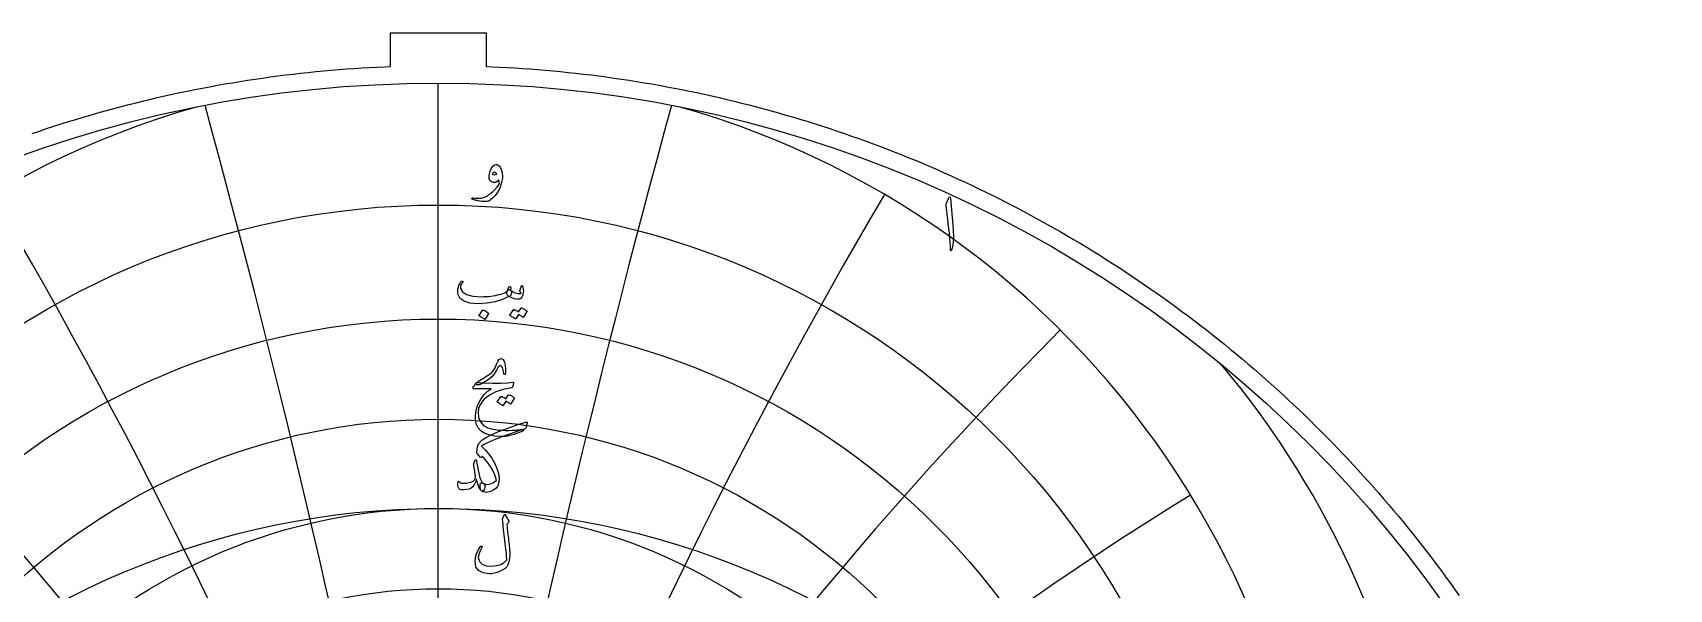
# Model space of a CAD drawing. Header units: millimetres. Extents: x -62 to 62, y -62 to 63.
# Drawn here: x -20 to 60.8, y 35.8 to 63.2 of the extents above; entities that cross this region are included whole.
import ezdxf

# ---------------------------------------------------------------- set-up
doc = ezdxf.new("R2010")
doc.units = ezdxf.units.MM
for name, color, linetype in [('CUT_OUTER', 1, 'Continuous'), ('ENGRAVE', 7, 'Continuous'), ('ENGRAVE_FINE', 8, 'Continuous'), ('TEXT', 5, 'Continuous')]:
    doc.layers.add(name, color=color, linetype=linetype)

msp = doc.modelspace()

# ---------------------------------------------------------------- linework, layer by layer
at = {"layer": 'CUT_OUTER'}
msp.add_lwpolyline([(-20.0432, 58.2612), (-19.6853, 58.3831), (-19.3267, 58.5028), (-18.9674, 58.6203), (-18.6073, 58.7356), (-18.2466, 58.8486), (-17.8852, 58.9595), (-17.5231, 59.0681), (-17.1603, 59.1745), (-16.7969, 59.2787), (-16.4328, 59.3807), (-16.0682, 59.4804), (-15.7029, 59.5778), (-15.3371, 59.6731), (-14.9706, 59.7661), (-14.6036, 59.8568), (-14.2361, 59.9453), (-13.868, 60.0315), (-13.4994, 60.1154), (-13.1303, 60.1971), (-12.7606, 60.2766), (-12.3906, 60.3537), (-12.02, 60.4286), (-11.649, 60.5012), (-11.2775, 60.5716), (-10.9057, 60.6396), (-10.5334, 60.7054), (-10.1607, 60.7689), (-9.7876, 60.8301), (-9.4142, 60.889), (-9.0404, 60.9456), (-8.6663, 61), (-8.2919, 61.052), (-7.9171, 61.1017), (-7.542, 61.1491), (-7.1667, 61.1943), (-6.7911, 61.2371), (-6.4152, 61.2776), (-6.0391, 61.3158), (-5.6627, 61.3517), (-5.2862, 61.3853), (-4.9094, 61.4166), (-4.5325, 61.4456), (-4.1554, 61.4722), (-3.7781, 61.4966), (-3.4007, 61.5186), (-3.0232, 61.5383), (-2.6455, 61.5557), (-2.3625, 61.567), (-2.3625, 63.2325), (2.3625, 63.2325), (2.3625, 61.567), (2.6455, 61.5557), (3.0232, 61.5383), (3.4007, 61.5186), (3.7781, 61.4966), (4.1554, 61.4722), (4.5325, 61.4456), (4.9094, 61.4166), (5.2862, 61.3853), (5.6627, 61.3517), (6.0391, 61.3158), (6.4152, 61.2776), (6.7911, 61.2371), (7.1667, 61.1943), (7.542, 61.1491), (7.9171, 61.1017), (8.2919, 61.052), (8.6663, 61), (9.0404, 60.9456), (9.4142, 60.889), (9.7876, 60.8301), (10.1607, 60.7689), (10.5334, 60.7054), (10.9057, 60.6396), (11.2775, 60.5716), (11.649, 60.5012), (12.02, 60.4286), (12.3906, 60.3537), (12.7606, 60.2766), (13.1303, 60.1971), (13.4994, 60.1154), (13.868, 60.0315), (14.2361, 59.9453), (14.6036, 59.8568), (14.9706, 59.7661), (15.3371, 59.6731), (15.7029, 59.5778), (16.0682, 59.4804), (16.4328, 59.3807), (16.7969, 59.2787), (17.1603, 59.1745), (17.5231, 59.0681), (17.8852, 58.9595), (18.2466, 58.8486), (18.6073, 58.7356), (18.9674, 58.6203), (19.3267, 58.5028), (19.6853, 58.3831), (20.0432, 58.2612), (20.4003, 58.1372), (20.7566, 58.0109), (21.1122, 57.8824), (21.4669, 57.7518), (21.8209, 57.619), (22.174, 57.484), (22.5263, 57.3469), (22.8778, 57.2076), (23.2284, 57.0661), (23.5781, 56.9225), (23.9269, 56.7768), (24.2748, 56.6289), (24.6218, 56.4789), (24.9679, 56.3267), (25.3131, 56.1725), (25.6573, 56.0161), (26.0005, 55.8576), (26.3427, 55.697), (26.684, 55.5344), (27.0242, 55.3696), (27.3635, 55.2027), (27.7017, 55.0338), (28.0388, 54.8628), (28.3749, 54.6897), (28.71, 54.5146), (29.0439, 54.3374), (29.3768, 54.1581), (29.7085, 53.9769), (30.0392, 53.7936), (30.3687, 53.6082), (30.6971, 53.4209), (31.0243, 53.2315), (31.3503, 53.0402), (31.6752, 52.8468), (31.9988, 52.6515), (32.3213, 52.4541), (32.6425, 52.2548), (32.9625, 52.0535), (33.2813, 51.8503), (33.5988, 51.6451), (33.9151, 51.438), (34.2301, 51.2289), (34.5438, 51.0179), (34.8562, 50.805), (35.1672, 50.5902), (35.477, 50.3734), (35.7854, 50.1548), (36.0925, 49.9343), (36.3982, 49.7119), (36.7025, 49.4876), (37.0055, 49.2615), (37.307, 49.0335), (37.6072, 48.8037), (37.906, 48.572), (38.2033, 48.3385), (38.4992, 48.1032), (38.7936, 47.866), (39.0866, 47.6271), (39.3781, 47.3864), (39.6681, 47.1439), (39.9566, 46.8996), (40.2436, 46.6535), (40.5291, 46.4057), (40.8131, 46.1562), (41.0955, 45.9049), (41.3764, 45.6519), (41.6558, 45.3971), (41.9335, 45.1407), (42.2097, 44.8825), (42.4843, 44.6227), (42.7573, 44.3612), (43.0287, 44.098), (43.2985, 43.8331), (43.5666, 43.5666), (43.8331, 43.2985), (44.098, 43.0287), (44.3612, 42.7573), (44.6227, 42.4843), (44.8825, 42.2097), (45.1407, 41.9335), (45.3971, 41.6558), (45.6519, 41.3764), (45.9049, 41.0955), (46.1562, 40.8131), (46.4057, 40.5291), (46.6535, 40.2436), (46.8996, 39.9566), (47.1439, 39.6681), (47.3864, 39.3781), (47.6271, 39.0866), (47.866, 38.7936), (48.1032, 38.4992), (48.3385, 38.2033), (48.572, 37.906), (48.8037, 37.6072), (49.0335, 37.307), (49.2615, 37.0055), (49.4876, 36.7025), (49.7119, 36.3982), (49.9343, 36.0925), (50.1548, 35.7854), (50.3734, 35.477)], dxfattribs=at)
at = {"layer": 'ENGRAVE'}
msp.add_lwpolyline([(0, -60.75), (0, 60.75)], dxfattribs=at)
for centre, radius in [((0, 0), 60.75), ((0, 15.8873), 38.8464), ((0, 14.4227), 34.6846), ((0, 13.2299), 30.935), ((0, 0), 39.7663), ((0, 12.2507), 27.5156), ((0, 11.4424), 24.3633)]:
    msp.add_circle(centre, radius, dxfattribs=at)
for centre, radius, start, end in [((0, 17.7051), 43.5296, 105.921623, 74.078377), ((-4.9355, 18.4195), 44.1021, 139.754846, 270.861531), ((4.9355, 18.4195), 44.1021, 269.138469, 40.245154)]:
    msp.add_arc(centre, radius, start, end, dxfattribs=at)
at = {"layer": 'ENGRAVE_FINE'}
for centre, radius, start, end in [((-554.4766, -89.3166), 563.0302, 6.503619, 15.341957), ((-554.4766, -89.3166), 563.0302, 6.503619, 15.341957), ((554.4766, -89.3166), 563.0302, 164.658043, 173.496381), ((554.4766, -89.3166), 563.0302, 164.658043, 173.496381), ((-268.6186, -89.3166), 285.8579, 13.064756, 30.381405), ((-268.6186, -89.3166), 285.8579, 13.064756, 30.381405), ((268.6186, -89.3166), 285.8579, 149.618595, 166.935244), ((268.6186, -89.3166), 285.8579, 149.618595, 166.935244), ((-169.3412, -89.3166), 195.5384, 19.742202, 44.842633), ((-169.3412, -89.3166), 195.5384, 19.742202, 44.842633), ((169.3412, -89.3166), 195.5384, 135.157367, 160.257798), ((169.3412, -89.3166), 195.5384, 135.157367, 160.257798), ((-116.5168, -89.3166), 152.1018, 26.597292, 58.53821), ((-116.5168, -89.3166), 152.1018, 26.597292, 58.53821), ((116.5168, -89.3166), 152.1018, 121.46179, 153.402708), ((116.5168, -89.3166), 152.1018, 121.46179, 153.402708)]:
    msp.add_arc(centre, radius, start, end, dxfattribs=at)
at = {"layer": 'TEXT'}
for points in [[(2.5616, 56.3959), (2.6272, 56.5481), (2.6981, 56.6563), (2.7745, 56.7206), (2.8562, 56.7408), (2.9074, 56.7318), (2.9568, 56.7048), (3.0044, 56.6599), (3.0502, 56.5971), (3.0722, 56.5607), (3.0916, 56.5234), (3.1082, 56.4852), (3.1221, 56.4462), (3.134, 56.406), (3.1445, 56.3644), (3.1538, 56.3215), (3.1616, 56.2773), (3.169, 56.1787), (3.1625, 56.0626), (3.1421, 55.929), (3.1077, 55.7779), (3.057, 55.6214), (2.9874, 55.4716), (2.8989, 55.3286), (2.7916, 55.1923), (2.6791, 55.0735), (2.5787, 54.9866), (2.4904, 54.9316), (2.4143, 54.9085), (2.3366, 54.9044), (2.2473, 54.9067), (2.1462, 54.9152), (2.0335, 54.93), (1.9763, 54.9393), (1.9235, 54.9493), (1.8748, 54.96), (1.8305, 54.9713), (1.7902, 54.9829), (1.7537, 54.9942), (1.721, 55.0054), (1.6922, 55.0163), (1.6751, 55.0257), (1.6634, 55.036), (1.6572, 55.0472), (1.6563, 55.0594), (1.6619, 55.0715), (1.6715, 55.0791), (1.6852, 55.0823), (1.703, 55.0809), (1.8415, 55.0675), (1.9769, 55.0666), (2.1092, 55.0782), (2.2383, 55.1025), (2.2781, 55.1148), (2.3223, 55.1339), (2.3706, 55.1597), (2.4233, 55.1923), (2.4802, 55.2316), (2.5414, 55.2776), (2.6069, 55.3304), (2.6766, 55.3899), (2.7449, 55.4514), (2.8059, 55.5103), (2.8598, 55.5664), (2.9065, 55.6198), (2.9458, 55.6708), (2.9775, 55.7195), (3.0015, 55.766), (3.0179, 55.8103), (3.0085, 55.8772), (2.9981, 55.927), (2.9869, 55.9598), (2.9748, 55.9755), (2.9018, 55.8895), (2.8194, 55.8435), (2.7276, 55.8374), (2.6263, 55.8713), (2.5428, 55.9445), (2.5041, 56.0564), (2.5104, 56.2068), (2.5616, 56.3959)], [(2.8886, 56.2629), (2.8356, 56.3272), (2.7808, 56.351), (2.7242, 56.3343), (2.6658, 56.2773), (2.7134, 56.2387), (2.7664, 56.2234), (2.8248, 56.2315), (2.8886, 56.2629)], [(25.1734, 55.048), (25.21, 55.1189), (25.2395, 55.1438), (25.2618, 55.1228), (25.2769, 55.0557), (25.365, 54.1168), (25.4175, 53.5405), (25.4292, 53.0802), (25.4002, 52.7358), (25.3305, 52.5073), (25.3178, 52.4886), (25.3066, 52.4785), (25.2968, 52.4771), (25.2884, 52.4843), (25.2817, 52.4955), (25.2769, 52.5101), (25.274, 52.5281), (25.273, 52.5494), (25.273, 52.7154), (25.2654, 52.8914), (25.25, 53.0775), (25.2271, 53.2737), (25.222, 53.325), (25.2069, 53.4634), (25.1818, 53.689), (25.1466, 54.0018), (25.0623, 54.6955), (25.0603, 54.7324), (25.0623, 54.7664), (25.068, 54.7975), (25.0776, 54.8258)], [(3.5514, 50.5468), (3.5549, 50.545), (3.5582, 50.5432), (3.5612, 50.5414), (3.564, 50.5396), (3.5668, 50.5376), (3.5698, 50.5351), (3.5731, 50.5322), (3.5766, 50.5288), (3.6055, 50.4947), (3.617, 50.4462), (3.6109, 50.3833), (3.5874, 50.3061), (3.5656, 50.2591), (3.5433, 50.2297), (3.5207, 50.2178), (3.4975, 50.2234), (3.4859, 50.2291), (3.476, 50.2315), (3.4679, 50.2309), (3.4616, 50.227), (3.167, 50.0658), (2.8149, 49.9522), (2.4053, 49.8862), (1.9383, 49.8678), (1.5606, 49.9001), (1.2754, 49.9863), (1.0828, 50.1264), (0.9826, 50.3204), (0.9671, 50.4121), (0.9638, 50.5037), (0.9725, 50.5953), (0.9934, 50.6869), (1.0219, 50.768), (1.0572, 50.8423), (1.0992, 50.9099), (1.1479, 50.9707), (1.1571, 50.9784), (1.1667, 50.9833), (1.1768, 50.9856), (1.1874, 50.9851), (1.1973, 50.9808), (1.2054, 50.9752), (1.2117, 50.9683), (1.2161, 50.96), (1.2182, 50.9519), (1.217, 50.942), (1.2128, 50.9303), (1.2054, 50.9168), (1.1533, 50.8405), (1.1191, 50.7659), (1.103, 50.6932), (1.1048, 50.6222), (1.1901, 50.4444), (1.3886, 50.3169), (1.7003, 50.2396), (2.1251, 50.2127), (2.2418, 50.2145), (2.3582, 50.2199), (2.4744, 50.2288), (2.5904, 50.2414), (2.7054, 50.2576), (2.819, 50.2773), (2.9309, 50.3007), (3.0413, 50.3276), (3.1484, 50.3582), (3.2362, 50.3887), (3.3046, 50.4192), (3.3538, 50.4498), (3.3728, 50.466), (3.3902, 50.4857), (3.406, 50.5091), (3.4203, 50.536), (3.4337, 50.5661), (3.4468, 50.5989), (3.4597, 50.6344), (3.4724, 50.6725), (3.4773, 50.6842), (3.485, 50.6941), (3.4953, 50.7022), (3.5083, 50.7085), (3.5222, 50.7118), (3.5353, 50.7112), (3.5474, 50.7064), (3.5586, 50.6977), (3.5676, 50.6856), (3.573, 50.6707), (3.5748, 50.6532), (3.573, 50.633)], [(3.4436, 50.2594), (3.4046, 50.2964), (3.3844, 50.3429), (3.383, 50.3988), (3.4005, 50.4642), (3.4385, 50.5228), (3.4733, 50.5585), (3.5049, 50.5713), (3.5335, 50.5612), (3.6682, 50.472), (3.8029, 50.4094), (3.9376, 50.3732), (4.0724, 50.3636), (4.0771, 50.3645), (4.0805, 50.3672), (4.0825, 50.3716), (4.0832, 50.3779), (4.0798, 50.3898), (4.0697, 50.4076), (4.0528, 50.4311), (4.0293, 50.4606), (4.0248, 50.4695), (4.0221, 50.4785), (4.0212, 50.4875), (4.0221, 50.4965), (4.1083, 50.7444), (4.1123, 50.7538), (4.1173, 50.7606), (4.1231, 50.7646), (4.1299, 50.7659), (4.1366, 50.7648), (4.1424, 50.7615), (4.1474, 50.7558), (4.1514, 50.748), (4.1784, 50.6674), (4.1945, 50.5872), (4.1999, 50.5075), (4.1945, 50.4282), (4.177, 50.3297), (4.1532, 50.2495), (4.1231, 50.1877), (4.0867, 50.1444), (4.0591, 50.1206), (4.0338, 50.1031), (4.0106, 50.0919), (3.9897, 50.0869), (3.8694, 50.0842), (3.7382, 50.1121), (3.5963, 50.1705), (3.4436, 50.2594)], [(2.1898, 49.548), (2.1943, 49.5525), (2.2006, 49.5552), (2.2086, 49.5561), (2.2185, 49.5552), (2.2884, 49.5269), (2.3541, 49.4923), (2.4159, 49.4515), (2.4736, 49.4043), (2.4792, 49.3971), (2.4817, 49.3899), (2.481, 49.3827), (2.4772, 49.3756), (2.3083, 49.1025), (2.302, 49.096), (2.294, 49.0944), (2.2841, 49.0978), (2.2724, 49.1061), (2.2623, 49.1133), (2.2464, 49.1241), (2.2246, 49.1384), (2.197, 49.1564), (2.1631, 49.178), (2.1224, 49.2031), (2.075, 49.2318), (2.0209, 49.2642), (2.0137, 49.2696), (2.0101, 49.275), (2.0101, 49.2803), (2.0137, 49.2857)], [(4.0832, 49.6486), (4.0876, 49.6531), (4.0939, 49.6558), (4.102, 49.6567), (4.1119, 49.6558), (4.1473, 49.6425), (4.1815, 49.6279), (4.2146, 49.612), (4.2466, 49.5947), (4.2777, 49.5759), (4.3081, 49.5552), (4.3379, 49.5327), (4.367, 49.5085), (4.3726, 49.5011), (4.3751, 49.4932), (4.3744, 49.4849), (4.3706, 49.4762), (4.1981, 49.2031), (4.1934, 49.1995), (4.1864, 49.1995), (4.1772, 49.2031), (4.1658, 49.2103), (4.1579, 49.2169), (4.1451, 49.226), (4.1274, 49.2376), (4.1047, 49.2516), (4.0769, 49.2683), (4.0436, 49.288), (4.005, 49.3106), (3.961, 49.336), (3.8245, 49.1241), (3.8182, 49.1176), (3.8101, 49.116), (3.8002, 49.1193), (3.7885, 49.1277), (3.7784, 49.1348), (3.7625, 49.1456), (3.7407, 49.16), (3.7131, 49.178), (3.6792, 49.1995), (3.6385, 49.2247), (3.5912, 49.2534), (3.5371, 49.2857), (3.5314, 49.2911), (3.529, 49.2965), (3.5296, 49.3019), (3.5335, 49.3073), (3.7095, 49.5696), (3.714, 49.5741), (3.7203, 49.5768), (3.7284, 49.5776), (3.7382, 49.5768), (3.7683, 49.567), (3.7975, 49.5556), (3.8258, 49.5427), (3.8532, 49.5282), (3.8797, 49.5124), (3.9053, 49.4955), (3.93, 49.4774), (3.9538, 49.4582)], [(1.8269, 45.9062), (1.8482, 45.9313), (1.8727, 45.9561), (1.9003, 45.9807), (1.9311, 46.005), (1.965, 46.0294), (2.0021, 46.054), (2.0422, 46.0788), (2.0856, 46.1038), (2.2778, 46.2175), (2.4341, 46.3176), (2.5544, 46.4043), (2.6389, 46.4775), (2.7042, 46.5496), (2.7601, 46.6257), (2.8066, 46.7058), (2.8437, 46.7901), (2.8597, 46.8322), (2.8755, 46.8722), (2.8911, 46.9103), (2.9065, 46.9463), (2.9215, 46.9799), (2.9357, 47.0106), (2.9493, 47.0383), (2.9622, 47.0631), (2.9907, 47.1055), (3.0224, 47.1359), (3.0572, 47.154), (3.0951, 47.1601), (3.1322, 47.154), (3.1679, 47.1359), (3.2023, 47.1055), (3.2353, 47.0631), (3.2764, 46.9661), (3.3026, 46.826), (3.3141, 46.6428), (3.3107, 46.4164), (3.3085, 46.396), (3.3017, 46.3814), (3.2905, 46.3726), (3.2748, 46.3697), (3.2586, 46.3728), (3.246, 46.3823), (3.2371, 46.398), (3.2317, 46.42), (3.2041, 46.5929), (3.1643, 46.7164), (3.1124, 46.7905), (3.0484, 46.8152), (3.032, 46.8123), (3.0152, 46.8035), (2.9979, 46.7889), (2.9802, 46.7685), (2.9723, 46.7563), (2.9631, 46.7411), (2.9526, 46.723), (2.9407, 46.702), (2.9274, 46.6781), (2.9128, 46.6513), (2.8969, 46.6215), (2.8796, 46.5889), (2.7767, 46.4205), (2.6371, 46.2637), (2.4606, 46.1187), (2.2473, 45.9853), (2.245, 45.9839), (2.2383, 45.9799), (2.2271, 45.9732), (2.2113, 45.9637), (2.1911, 45.9516), (2.1664, 45.9368), (2.1372, 45.9193), (2.1036, 45.8991), (2.0324, 45.8672), (1.9625, 45.8577), (1.894, 45.8708), (1.8269, 45.9062)], [(2.2149, 45.9673), (2.6759, 45.9511), (3.0745, 45.9494), (3.4106, 45.9619), (3.6844, 45.9889), (3.6928, 45.9899), (3.7001, 45.9893), (3.7063, 45.9872), (3.7113, 45.9835), (3.715, 45.9784), (3.7171, 45.9723), (3.7177, 45.965), (3.7167, 45.9565), (3.7096, 45.9238), (3.7028, 45.8937), (3.6961, 45.8663), (3.6897, 45.8416), (3.6836, 45.8196), (3.6776, 45.8003), (3.6719, 45.7836), (3.6664, 45.7697), (3.6547, 45.7475), (3.6412, 45.7311), (3.626, 45.7205), (3.6089, 45.7158), (3.1939, 45.6406), (2.8329, 45.5227), (2.5257, 45.3622), (2.2724, 45.1589), (2.1444, 45.0128), (2.0515, 44.8581), (1.9935, 44.6948), (1.9706, 44.523), (1.9926, 44.2534), (2.0802, 44.0335), (2.2333, 43.8635), (2.452, 43.7434), (2.5654, 43.707), (2.6901, 43.6769), (2.8259, 43.6531), (2.973, 43.6356), (3.1311, 43.6242), (3.2999, 43.6186), (3.4796, 43.6188), (3.67, 43.6248), (3.7377, 43.6287), (3.8043, 43.6329), (3.8697, 43.6376), (3.9341, 43.6428), (3.9968, 43.6484), (4.0576, 43.6545), (4.1163, 43.661), (4.173, 43.668), (4.1903, 43.6689), (4.2026, 43.6644), (4.21, 43.6545), (4.2125, 43.6392), (4.2111, 43.6215), (4.2071, 43.6078), (4.2004, 43.5981), (4.1909, 43.5925), (4.0894, 43.5496), (3.9933, 43.5108), (3.9026, 43.476), (3.8173, 43.4452), (3.7376, 43.4183), (3.6637, 43.3949), (3.5957, 43.3752), (3.5335, 43.359), (3.475, 43.3471), (3.418, 43.3365), (3.3627, 43.3273), (3.3089, 43.3195), (3.2565, 43.3134), (3.2052, 43.3096), (3.155, 43.308), (3.1059, 43.3087), (2.7709, 43.3347), (2.4916, 43.3913), (2.2679, 43.4784), (2.1, 43.5961), (1.9767, 43.7432), (1.8907, 43.915), (1.842, 44.1114), (1.8305, 44.3326), (1.8658, 44.607), (1.95, 44.8733), (2.0831, 45.1316), (2.2652, 45.3817), (2.3364, 45.4574), (2.417, 45.5299), (2.5071, 45.5993), (2.6065, 45.6655), (1.7371, 45.6727), (1.7162, 45.6817), (1.7075, 45.6979), (1.7108, 45.7212), (1.7263, 45.7518), (1.7555, 45.7962), (1.782, 45.8362), (1.8058, 45.8717), (1.8269, 45.9026), (1.8453, 45.9289), (1.861, 45.9503), (1.8741, 45.9666), (1.8844, 45.9781), (1.9077, 45.9801), (1.9706, 45.979), (2.073, 45.9747), (2.2149, 45.9673)], [(3.4616, 45.3673), (3.4661, 45.3718), (3.4724, 45.3745), (3.4805, 45.3754), (3.4903, 45.3745), (3.5257, 45.3613), (3.56, 45.3467), (3.5931, 45.3307), (3.6251, 45.3134), (3.6562, 45.2946), (3.6866, 45.2739), (3.7164, 45.2515), (3.7454, 45.2272), (3.751, 45.2198), (3.7535, 45.2119), (3.7528, 45.2036), (3.749, 45.1949), (3.5766, 44.9218), (3.5719, 44.9182), (3.5649, 44.9182), (3.5557, 44.9218), (3.5442, 44.929), (3.5364, 44.9356), (3.5236, 44.9447), (3.5058, 44.9563), (3.4832, 44.9703), (3.4553, 44.9871), (3.4221, 45.0067), (3.3835, 45.0293), (3.3395, 45.0548), (3.2029, 44.8428), (3.1966, 44.8363), (3.1886, 44.8347), (3.1787, 44.8381), (3.167, 44.8464), (3.1569, 44.8536), (3.141, 44.8643), (3.1192, 44.8787), (3.0916, 44.8967), (3.0576, 44.9182), (3.017, 44.9434), (2.9696, 44.9721), (2.9155, 45.0045), (2.9099, 45.0099), (2.9074, 45.0152), (2.9081, 45.0206), (2.9119, 45.026), (3.088, 45.2883), (3.0925, 45.2928), (3.0987, 45.2955), (3.1068, 45.2964), (3.1167, 45.2955), (3.1468, 45.2857), (3.176, 45.2744), (3.2043, 45.2615), (3.2317, 45.247), (3.2582, 45.2311), (3.2838, 45.2142), (3.3085, 45.1961), (3.3323, 45.1769)], [(4.3203, 44.0225), (4.3566, 44.029), (4.3796, 44.0198), (4.389, 43.9949), (4.3849, 43.9542), (4.3454, 43.7962), (4.3333, 43.7557), (4.3185, 43.7243), (4.301, 43.7019), (4.2808, 43.6884), (3.8761, 43.5558), (3.5101, 43.4311), (3.1827, 43.3142), (2.894, 43.2052), (2.6443, 43.1036), (2.4341, 43.0089), (2.2634, 42.9212), (2.1323, 42.8405), (2.3164, 42.6609), (2.4844, 42.4633), (2.6362, 42.2477), (2.7718, 42.0142), (2.8958, 41.742), (2.973, 41.4896), (3.0035, 41.257), (2.9874, 41.0441), (2.9631, 40.9485), (2.9335, 40.8699), (2.8984, 40.8084), (2.858, 40.7639), (2.6901, 40.6489), (2.5275, 40.5807), (2.3703, 40.5591), (2.2185, 40.5843), (2.1534, 40.6179), (2.1053, 40.6723), (2.0744, 40.7473), (2.0604, 40.8429), (2.0611, 40.9193), (2.0739, 40.9759), (2.0988, 41.0127), (2.1359, 41.0298), (2.1545, 41.0289), (2.1781, 41.0226), (2.2066, 41.0109), (2.2401, 40.9938), (2.3779, 40.9467), (2.5293, 40.9561), (2.6941, 41.0221), (2.8724, 41.1447), (2.7938, 41.4162), (2.655, 41.7025), (2.4561, 42.0036), (2.197, 42.3195), (2.1896, 42.3247), (2.1817, 42.3258), (2.1734, 42.3229), (2.1646, 42.316), (2.1251, 42.2836), (2.1159, 42.2771), (2.1062, 42.2755), (2.0961, 42.2789), (2.0856, 42.2872), (1.9131, 42.4812), (1.9091, 42.496), (1.9077, 42.5297), (1.9091, 42.5823), (1.9131, 42.6537), (1.9199, 42.7296), (1.9293, 42.792), (1.9414, 42.8409), (1.9562, 42.8764), (1.9817, 42.9216), (2.0079, 42.9635), (2.0347, 43.0024), (2.0622, 43.0381), (2.0904, 43.0709), (2.1193, 43.101), (2.1488, 43.1284), (2.179, 43.1531), (2.3256, 43.2484), (2.5068, 43.3475), (2.7226, 43.4505), (2.973, 43.5572), (3.2579, 43.6678), (3.5775, 43.7822), (3.9316, 43.9005), (4.3203, 44.0225)], [(2.1395, 40.6274), (2.0696, 40.7001), (2.0074, 40.8142), (1.9529, 40.9696), (1.9059, 41.1663), (1.8994, 41.1878), (1.8907, 41.1914), (1.8797, 41.1771), (1.8664, 41.1447), (1.8553, 41.1143), (1.8435, 41.0841), (1.8311, 41.0541), (1.8179, 41.0244), (1.8043, 40.9948), (1.7905, 40.9655), (1.7765, 40.9365), (1.7622, 40.9076), (1.7025, 40.8286), (1.6239, 40.7675), (1.5265, 40.7244), (1.4102, 40.6992), (1.297, 40.6875), (1.2018, 40.6849), (1.1245, 40.6911), (1.0652, 40.7064), (1.0123, 40.7437), (0.979, 40.8124), (0.9655, 40.9125), (0.9718, 41.0441), (0.9768, 41.0664), (0.9844, 41.0827), (0.9947, 41.0933), (1.0078, 41.098), (1.0226, 41.0982), (1.0347, 41.0953), (1.0441, 41.0893), (1.0509, 41.0801), (1.0713, 41.0515), (1.1003, 41.0307), (1.1378, 41.0174), (1.1838, 41.0118), (1.21, 41.0104), (1.2381, 41.01), (1.2684, 41.0104), (1.3006, 41.0118), (1.3346, 41.014), (1.3702, 41.0172), (1.4073, 41.0212), (1.4461, 41.0262), (1.6069, 41.0607), (1.7263, 41.1142), (1.8045, 41.1865), (1.8413, 41.2777), (1.8394, 41.2972), (1.8372, 41.3199), (1.8349, 41.3457), (1.8323, 41.3747), (1.829, 41.407), (1.8247, 41.4429), (1.8192, 41.4824), (1.8125, 41.5256), (1.8056, 41.5695), (1.7991, 41.6113), (1.793, 41.6512), (1.7874, 41.689), (1.7818, 41.7248), (1.7757, 41.7586), (1.7692, 41.7904), (1.7622, 41.8202), (1.7521, 41.8774), (1.747, 41.9234), (1.7467, 41.9583), (1.7515, 41.9818), (1.8269, 42.1471), (1.833, 42.155), (1.8404, 42.1606), (1.8491, 42.1639), (1.8592, 42.1651), (1.8691, 42.1633), (1.8772, 42.1579), (1.8835, 42.1489), (1.888, 42.1363), (1.9109, 41.9958), (1.9401, 41.8327), (1.9756, 41.6473), (2.0173, 41.4393), (2.0595, 41.2754), (2.1107, 41.1465), (2.1709, 41.0527), (2.2401, 40.9938), (2.2652, 40.9732), (2.2832, 40.9435), (2.294, 40.9049), (2.2976, 40.8573), (2.2937, 40.794), (2.2823, 40.7369), (2.2632, 40.6862), (2.2365, 40.6417), (2.2169, 40.6206), (2.1943, 40.6112), (2.1684, 40.6134), (2.1395, 40.6274)], [(3.2532, 39.444), (3.2595, 39.455), (3.2676, 39.4629), (3.2775, 39.4676), (3.2892, 39.4691), (3.3008, 39.4671), (3.3107, 39.4611), (3.3188, 39.451), (3.3251, 39.4368), (3.3585, 39.3544), (3.3942, 39.2832), (3.4322, 39.2233), (3.4724, 39.1745), (3.4843, 39.157), (3.4877, 39.1368), (3.4825, 39.1139), (3.4688, 39.0883), (3.46, 39.076), (3.4517, 39.0641), (3.4439, 39.0526), (3.4365, 39.0416), (3.4295, 39.0313), (3.423, 39.0218), (3.4169, 39.0133), (3.4113, 39.0057), (3.4019, 38.9918), (3.3951, 38.9751), (3.3911, 38.9558), (3.3898, 38.9338), (3.394, 38.8717), (3.3996, 38.804), (3.4066, 38.7307), (3.4149, 38.6518), (3.4243, 38.5673), (3.4347, 38.4771), (3.4459, 38.3813), (3.458, 38.2799), (3.4716, 38.1788), (3.4836, 38.0837), (3.4941, 37.9947), (3.5029, 37.9117), (3.5104, 37.8346), (3.5168, 37.763), (3.5221, 37.6971), (3.5263, 37.6368), (3.531, 37.4583), (3.5164, 37.2892), (3.4825, 37.1296), (3.4293, 36.9794), (3.3774, 36.8911), (3.2972, 36.8096), (3.1888, 36.7348), (3.052, 36.6668), (2.9038, 36.6104), (2.7646, 36.5707), (2.6344, 36.5476), (2.5131, 36.5411), (2.2095, 36.5828), (1.9922, 36.6973), (1.861, 36.8846), (1.8161, 37.1446), (1.8318, 37.3384), (1.8826, 37.5282), (1.9684, 37.7139), (2.0892, 37.8955), (2.0984, 37.9061), (2.108, 37.9126), (2.1181, 37.9151), (2.1287, 37.9135), (2.1399, 37.9092), (2.1485, 37.9036), (2.1543, 37.8966), (2.1574, 37.8883), (2.1597, 37.876), (2.1592, 37.8641), (2.1561, 37.8526), (2.1503, 37.8416), (2.0678, 37.6811), (2.011, 37.5443), (1.9798, 37.4314), (1.9742, 37.3422), (2.0342, 37.1503), (2.1637, 37.0162), (2.3629, 36.9401), (2.6317, 36.9219), (2.874, 36.9482), (3.0799, 37.009), (3.2494, 37.1044), (3.3826, 37.2345), (3.3798, 37.2972), (3.3749, 37.3705), (3.3681, 37.4544), (3.3592, 37.5488), (3.3481, 37.654), (3.3345, 37.7702), (3.3185, 37.8974), (3.2999, 38.0356), (3.2824, 38.1782), (3.2658, 38.3186), (3.2501, 38.4567), (3.2353, 38.5925), (3.2216, 38.7261), (3.2092, 38.8575), (3.1982, 38.9866), (3.1886, 39.1135), (3.1742, 39.2356), (3.1749, 39.2495), (3.1769, 39.2626), (3.1803, 39.2747), (3.185, 39.2859)]]:
    msp.add_lwpolyline(points, close=True, dxfattribs=at)

doc.saveas('drawing.dxf')
